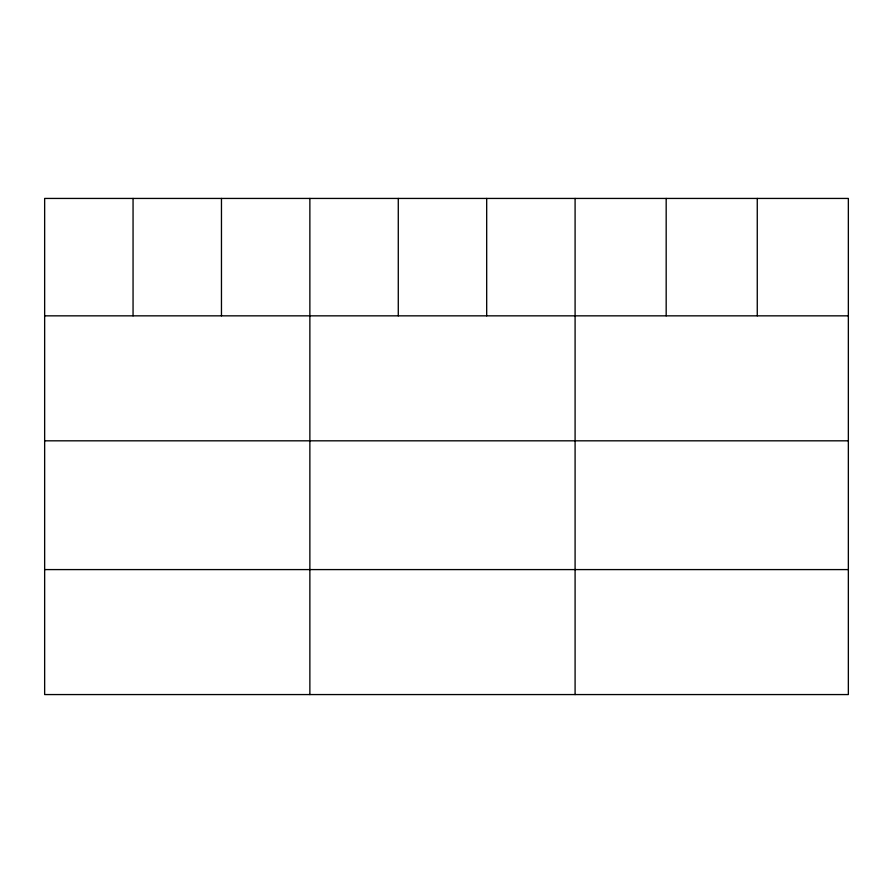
<?xml version="1.0" encoding="UTF-8"?>
<svg xmlns="http://www.w3.org/2000/svg" width="893" height="893" viewBox="0 0 893 893"><rect width="100%" height="100%" fill="white"/><g stroke="black" fill="none" stroke-linecap="round" stroke-linejoin="round"><path stroke-width="1.34" d="M848.35 315.843L848.35 694.564L44.65 694.564L44.65 198.436L848.35 198.436L848.35 315.843L44.65 315.843M44.65 440.818L848.35 440.818M44.65 569.589L848.35 569.589M757.264 198.436L757.264 315.843M666.178 198.436L666.178 315.843M575.092 198.436L575.092 694.564M486.685 198.436L486.685 315.843M398.278 198.436L398.278 315.843M309.871 198.436L309.871 694.564M221.464 198.436L221.464 315.843M133.057 198.436L133.057 315.843"/></g></svg>
